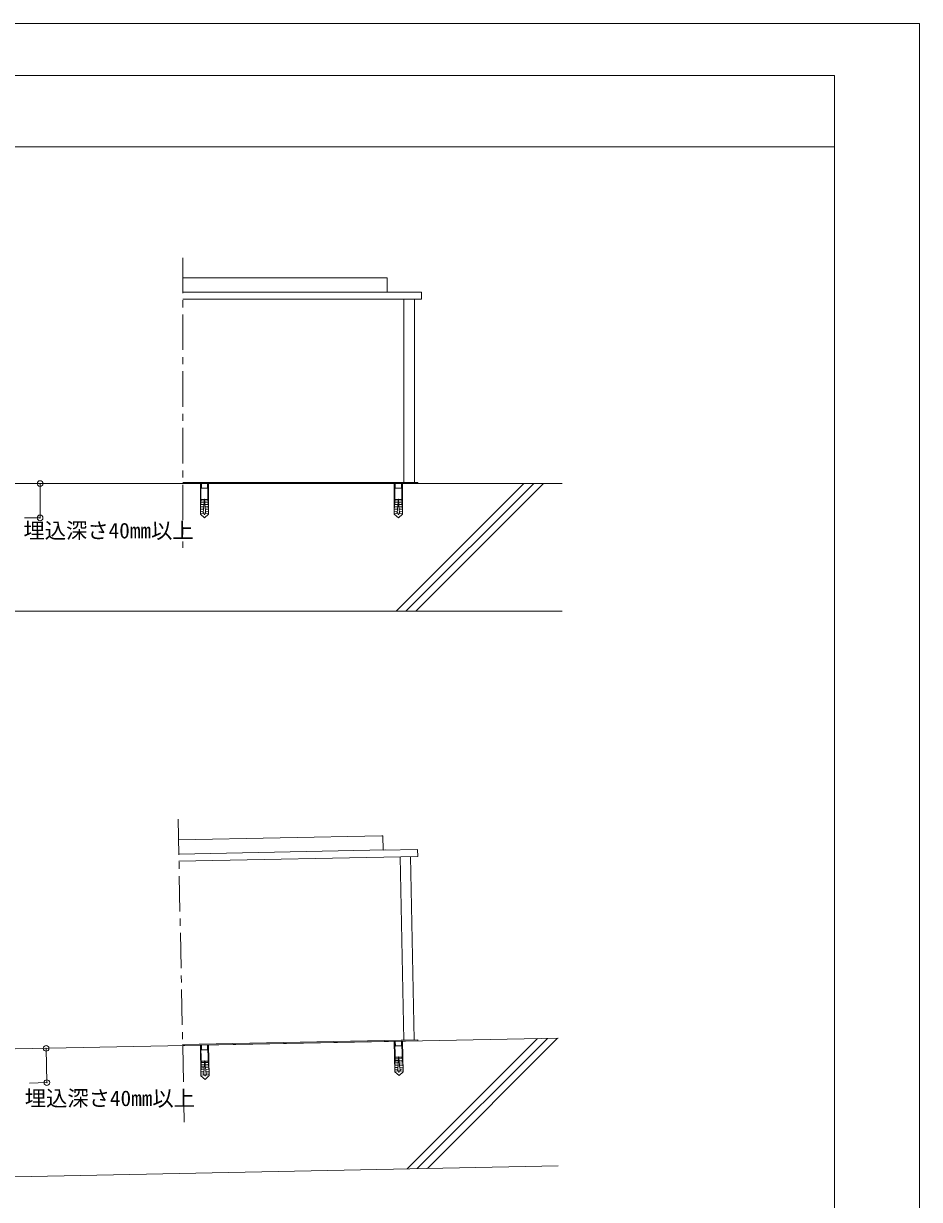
# Model space of a CAD drawing. Units: millimetres, scale not verified. Extents: x -2125 to 1875, y -1406 to 1354.
# Drawn here: x 611 to 1875, y -303 to 1354 of the extents above; entities that cross this region are included whole.
import ezdxf
from ezdxf.enums import TextEntityAlignment as Align

# ---------------------------------------------------------------- set-up
doc = ezdxf.new("R2010")
doc.units = ezdxf.units.MM
doc.header["$LTSCALE"] = 10
doc.header["$PDMODE"] = 32
doc.header["$PDSIZE"] = 8
doc.linetypes.add('CHAIN1', pattern=[8, 5, -1, 1, -1])
doc.layers.add('0-0', color=7, linetype='Continuous', lineweight=9)
doc.layers.add('1-0', color=4, linetype='Continuous', lineweight=9)
doc.styles.add('ＭＳ ゴシック', font='')
doc.styles.get('ＭＳ ゴシック').set_extended_font_data('MS Gothic')

msp = doc.modelspace()

# ---------------------------------------------------------------- linework, layer by layer
at = {"layer": '0-0', "linetype": 'CHAIN1'}
for p, q in [((835.87, 1024.39), (835.87, 615.37)), ((829.49, 232.85), (838.03, -194.11))]:
    msp.add_line(p, q, dxfattribs=at)
at = {"layer": '0-0'}
for p, q in [((1122.54, 995.99), (835.87, 995.99)), ((1127.54, 975.99), (835.87, 975.99)), ((835.87, 965.99), (1172.54, 965.99)), ((1172.54, 975.99), (1124.04, 975.99)), ((1147.54, 965.99), (1147.54, 707.49)), ((1162.54, 965.99), (1162.54, 707.49)), ((1172.54, 975.99), (1172.54, 965.99)), ((1172.54, 975.99), (1172.54, 965.99)), ((1370.9, 705.99), (379.58, 705.99)), ((634.82, 705.99), (613.07, 705.99)), ((634.82, 705.99), (634.82, 657.65)), ((1167.54, 707.49), (835.87, 707.49)), ((1167.54, 705.99), (835.87, 705.99)), ((860.79, 705.99), (860.79, 662.96)), ((861.54, 683.61), (861.54, 705.99)), ((861.54, 698.91), (862.21, 699.59)), ((862.21, 699.59), (862.21, 705.99)), ((870.86, 699.59), (862.21, 699.59)), ((870.86, 699.59), (870.86, 705.99)), ((870.86, 699.59), (871.54, 698.91)), ((871.54, 683.61), (871.54, 705.99)), ((872.29, 705.99), (872.29, 662.96)), ((1134.19, 705.99), (1134.19, 662.96)), ((1134.94, 683.61), (1134.94, 705.99)), ((1135.61, 699.59), (1134.94, 698.91)), ((1135.61, 699.59), (1135.61, 705.99)), ((1135.61, 699.59), (1144.26, 699.59)), ((1316.65, 705.99), (1136.65, 525.99)), ((1144.26, 699.59), (1144.26, 705.99)), ((1144.94, 698.91), (1144.26, 699.59)), ((1144.94, 683.61), (1144.94, 705.99)), ((1145.69, 705.99), (1145.69, 662.96)), ((1330.67, 705.99), (1150.67, 525.99)), ((1344.69, 705.99), (1164.69, 525.99)), ((1167.54, 707.49), (1167.54, 705.99)), ((861.46, 681.62), (861.33, 679.18)), ((861.77, 681.91), (861.46, 681.62)), ((866.19, 681.41), (861.46, 681.62)), ((861.54, 683.61), (866.28, 683.61)), ((861.82, 683.31), (861.55, 683.61)), ((861.77, 681.91), (861.82, 683.31)), ((866.06, 678.9), (866.19, 681.41)), ((866.19, 681.41), (866.29, 683.91)), ((866.79, 683.91), (866.29, 683.91)), ((866.88, 681.41), (866.79, 683.91)), ((871.54, 683.61), (866.8, 683.61)), ((866.88, 681.41), (871.62, 681.62)), ((867.01, 678.9), (866.88, 681.41)), ((871.25, 683.31), (871.52, 683.61)), ((871.3, 681.91), (871.25, 683.31)), ((871.3, 681.91), (871.61, 681.62)), ((871.62, 681.62), (871.74, 679.18)), ((1134.86, 681.62), (1134.73, 679.18)), ((1135.17, 681.91), (1134.86, 681.62)), ((1139.59, 681.41), (1134.86, 681.62)), ((1134.94, 683.61), (1139.68, 683.61)), ((1135.22, 683.31), (1134.95, 683.61)), ((1135.17, 681.91), (1135.22, 683.31)), ((1139.46, 678.9), (1139.59, 681.41)), ((1139.59, 681.41), (1139.69, 683.91)), ((1139.69, 683.91), (1140.19, 683.91)), ((1140.28, 681.41), (1140.19, 683.91)), ((1144.94, 683.61), (1140.2, 683.61)), ((1140.28, 681.41), (1145.01, 681.62)), ((1140.41, 678.9), (1140.28, 681.41)), ((1144.65, 683.31), (1144.92, 683.61)), ((1144.7, 681.91), (1144.65, 683.31)), ((1144.7, 681.91), (1145.01, 681.62)), ((1145.01, 681.62), (1145.14, 679.18)), ((861.07, 672.14), (860.79, 671.9)), ((865.45, 671.39), (860.79, 671.86)), ((865.18, 668.89), (860.79, 669.4)), ((864.88, 666.4), (860.79, 666.93)), ((864.54, 663.91), (860.79, 664.45)), ((861.17, 676.74), (860.97, 674.3)), ((865.69, 673.89), (860.97, 674.3)), ((861.24, 673.98), (860.97, 674.3)), ((861.07, 672.14), (861.24, 673.98)), ((861.49, 677.02), (861.17, 676.74)), ((865.89, 676.39), (861.17, 676.74)), ((866.06, 678.9), (861.33, 679.18)), ((861.61, 678.86), (861.33, 679.18)), ((861.49, 677.02), (861.61, 678.86)), ((864.54, 663.91), (864.88, 666.4)), ((864.88, 666.4), (865.18, 668.89)), ((865.18, 668.89), (865.45, 671.39)), ((865.45, 671.39), (865.69, 673.89)), ((865.69, 673.89), (865.89, 676.39)), ((865.89, 676.39), (866.06, 678.9)), ((867.01, 678.9), (871.74, 679.18)), ((867.18, 676.39), (871.91, 676.74)), ((867.38, 673.89), (872.1, 674.3)), ((867.62, 671.39), (872.29, 671.86)), ((867.89, 668.89), (867.62, 671.39)), ((867.89, 668.89), (872.29, 669.4)), ((868.2, 666.4), (867.89, 668.89)), ((868.2, 666.4), (872.29, 666.93)), ((868.54, 663.91), (868.2, 666.4)), ((868.54, 663.91), (872.29, 664.45)), ((871.46, 678.86), (871.74, 679.18)), ((871.59, 677.02), (871.46, 678.86)), ((871.59, 677.02), (871.9, 676.74)), ((871.83, 673.98), (872.1, 674.3)), ((872, 672.14), (871.83, 673.98)), ((871.91, 676.74), (872.1, 674.3)), ((872, 672.14), (872.29, 671.9)), ((1134.47, 672.14), (1134.19, 671.9)), ((1138.85, 671.39), (1134.19, 671.86)), ((1138.58, 668.89), (1134.19, 669.4)), ((1138.28, 666.4), (1134.19, 666.93)), ((1137.94, 663.91), (1134.19, 664.45)), ((1134.57, 676.74), (1134.37, 674.3)), ((1134.64, 673.98), (1134.37, 674.3)), ((1139.09, 673.89), (1134.37, 674.3)), ((1134.47, 672.14), (1134.64, 673.98)), ((1134.89, 677.02), (1134.57, 676.74)), ((1139.29, 676.39), (1134.57, 676.74)), ((1135.01, 678.86), (1134.73, 679.18)), ((1139.46, 678.9), (1134.73, 679.18)), ((1134.89, 677.02), (1135.01, 678.86)), ((1137.94, 663.91), (1138.28, 666.4)), ((1138.28, 666.4), (1138.58, 668.89)), ((1138.58, 668.89), (1138.85, 671.39)), ((1140.41, 678.9), (1145.14, 679.18)), ((1140.58, 676.39), (1140.41, 678.9)), ((1140.58, 676.39), (1145.3, 676.74)), ((1140.78, 673.89), (1140.58, 676.39)), ((1140.78, 673.89), (1145.5, 674.3)), ((1141.02, 671.39), (1140.78, 673.89)), ((1141.02, 671.39), (1145.69, 671.86)), ((1141.29, 668.89), (1141.02, 671.39)), ((1141.29, 668.89), (1145.69, 669.4)), ((1141.59, 666.4), (1141.29, 668.89)), ((1141.59, 666.4), (1145.69, 666.93)), ((1141.94, 663.91), (1141.59, 666.4)), ((1141.94, 663.91), (1145.69, 664.45)), ((1144.86, 678.86), (1145.14, 679.18)), ((1144.99, 677.02), (1144.86, 678.86)), ((1144.99, 677.02), (1145.3, 676.74)), ((1145.23, 673.98), (1145.5, 674.3)), ((1145.4, 672.14), (1145.23, 673.98)), ((1145.3, 676.74), (1145.5, 674.3)), ((1145.4, 672.14), (1145.69, 671.9)), ((634.82, 657.65), (613.07, 657.65)), ((860.79, 662.96), (866.54, 657.65)), ((872.29, 662.96), (866.54, 657.65)), ((1134.19, 662.96), (1139.94, 657.65)), ((1145.69, 662.96), (1139.94, 657.65)), ((1370.9, 525.99), (379.58, 525.99)), ((1116.68, 209.48), (830.07, 203.75)), ((1122.08, 189.59), (830.47, 183.76)), ((1167.07, 190.49), (1167.27, 180.49)), ((1167.07, 190.49), (1167.27, 180.49)), ((830.67, 173.76), (1167.27, 180.49)), ((1142.27, 179.99), (1147.44, -78.46)), ((1157.27, 180.29), (1162.44, -78.16)), ((373.73, -95.43), (1365.04, -75.61)), ((1167.44, -78.06), (835.84, -84.69)), ((1167.47, -79.56), (835.87, -86.19)), ((1134.13, -80.23), (1134.99, -123.25)), ((1135.32, -102.58), (1134.88, -80.21)), ((1135.68, -86.59), (1135.55, -80.2)), ((1144.32, -86.42), (1144.2, -80.02)), ((1145.32, -102.38), (1144.87, -80.01)), ((1145.62, -80), (1146.48, -123.02)), ((1335.87, -76.19), (1152.19, -259.86)), ((1350.17, -75.9), (1166.5, -259.58)), ((1167.44, -78.06), (1167.47, -79.56)), ((1364.47, -75.62), (1180.8, -259.29)), ((643.4, -90.04), (644.37, -138.37)), ((860.78, -85.69), (861.64, -128.72)), ((861.98, -108.05), (861.53, -85.68)), ((861.67, -92.75), (862.34, -92.06)), ((862.34, -92.06), (862.21, -85.66)), ((870.98, -91.89), (862.34, -92.06)), ((870.98, -91.89), (870.85, -85.49)), ((870.98, -91.89), (871.67, -92.55)), ((871.98, -107.85), (871.53, -85.48)), ((872.28, -85.46), (873.14, -128.49)), ((1135.68, -86.59), (1135.02, -87.28)), ((1135.68, -86.59), (1144.32, -86.42)), ((1145.02, -87.08), (1144.32, -86.42)), ((861.75, -114.93), (861.6, -117.37)), ((862.06, -114.64), (861.75, -114.93)), ((866.48, -115.18), (861.75, -114.93)), ((861.94, -110.04), (861.86, -112.49)), ((866.59, -112.67), (861.86, -112.49)), ((862.15, -112.8), (861.86, -112.49)), ((862.24, -109.75), (861.94, -110.04)), ((866.67, -110.16), (861.94, -110.04)), ((861.98, -108.05), (866.72, -107.95)), ((862.27, -108.34), (861.99, -108.05)), ((862.06, -114.64), (862.15, -112.8)), ((862.24, -109.75), (862.27, -108.34)), ((866.33, -117.69), (866.48, -115.18)), ((866.48, -115.18), (866.59, -112.67)), ((866.59, -112.67), (866.67, -110.16)), ((866.67, -110.16), (866.72, -107.65)), ((867.22, -107.64), (866.72, -107.65)), ((867.37, -110.15), (867.22, -107.64)), ((871.98, -107.85), (867.24, -107.94)), ((867.37, -110.15), (872.1, -109.84)), ((867.55, -112.65), (867.37, -110.15)), ((867.55, -112.65), (872.27, -112.28)), ((867.77, -115.15), (872.48, -114.71)), ((871.69, -108.15), (871.97, -107.85)), ((871.78, -109.56), (871.69, -108.15)), ((871.78, -109.56), (872.09, -109.84)), ((872, -112.6), (872.27, -112.28)), ((872.16, -114.44), (872, -112.6)), ((872.1, -109.84), (872.27, -112.28)), ((872.16, -114.44), (872.48, -114.71)), ((872.48, -114.71), (872.73, -117.14)), ((1135.08, -114.06), (1134.81, -114.3)), ((1139.48, -114.72), (1134.81, -114.34)), ((1135.09, -109.46), (1134.94, -111.9)), ((1139.67, -112.22), (1134.94, -111.9)), ((1135.22, -112.22), (1134.95, -111.9)), ((1135.08, -114.06), (1135.22, -112.22)), ((1135.4, -109.18), (1135.09, -109.46)), ((1139.82, -109.71), (1135.09, -109.46)), ((1135.28, -104.57), (1135.2, -107.02)), ((1139.94, -107.2), (1135.2, -107.02)), ((1135.49, -107.33), (1135.21, -107.02)), ((1140.02, -104.69), (1135.28, -104.57)), ((1135.59, -104.28), (1135.29, -104.57)), ((1135.32, -102.58), (1140.06, -102.49)), ((1135.62, -102.87), (1135.33, -102.58)), ((1135.4, -109.18), (1135.49, -107.33)), ((1135.59, -104.28), (1135.62, -102.87)), ((1139.26, -117.22), (1139.48, -114.72)), ((1139.94, -107.2), (1140.02, -104.69)), ((1140.02, -104.69), (1140.07, -102.18)), ((1140.07, -102.18), (1140.57, -102.17)), ((1140.71, -104.68), (1140.57, -102.17)), ((1145.32, -102.38), (1140.58, -102.47)), ((1140.71, -104.68), (1145.44, -104.37)), ((1140.89, -107.19), (1140.71, -104.68)), ((1140.89, -107.19), (1145.62, -106.81)), ((1141.11, -109.69), (1140.89, -107.19)), ((1141.11, -109.69), (1145.83, -109.25)), ((1141.36, -112.19), (1141.11, -109.69)), ((1141.36, -112.19), (1146.07, -111.68)), ((1141.65, -114.68), (1141.36, -112.19)), ((1141.65, -114.68), (1146.31, -114.11)), ((1141.97, -117.17), (1141.65, -114.68)), ((1145.04, -102.69), (1145.31, -102.38)), ((1145.12, -104.09), (1145.04, -102.69)), ((1145.12, -104.09), (1145.44, -104.37)), ((1145.34, -107.13), (1145.61, -106.81)), ((1145.5, -108.97), (1145.34, -107.13)), ((1145.44, -104.37), (1145.62, -106.81)), ((1145.5, -108.97), (1145.83, -109.25)), ((1145.81, -112.01), (1146.07, -111.68)), ((1146.02, -113.85), (1145.81, -112.01)), ((1145.83, -109.25), (1146.07, -111.68)), ((1146.02, -113.85), (1146.31, -114.07)), ((861.74, -119.53), (861.46, -119.77)), ((866.14, -120.19), (861.46, -119.81)), ((865.92, -122.69), (861.51, -122.27)), ((865.66, -125.19), (861.56, -124.74)), ((866.33, -117.69), (861.6, -117.37)), ((861.88, -117.69), (861.6, -117.37)), ((865.37, -127.68), (861.61, -127.22)), ((861.64, -128.72), (867.5, -133.91)), ((861.74, -119.53), (861.88, -117.69)), ((865.37, -127.68), (865.66, -125.19)), ((865.66, -125.19), (865.92, -122.69)), ((865.92, -122.69), (866.14, -120.19)), ((866.14, -120.19), (866.33, -117.69)), ((873.14, -128.49), (867.5, -133.91)), ((868.02, -117.65), (872.73, -117.14)), ((868.3, -120.15), (872.96, -119.58)), ((868.62, -122.64), (868.3, -120.15)), ((868.62, -122.64), (873.01, -122.04)), ((868.98, -125.12), (868.62, -122.64)), ((868.98, -125.12), (873.06, -124.51)), ((869.37, -127.6), (868.98, -125.12)), ((869.37, -127.6), (873.11, -126.99)), ((872.46, -117.48), (872.73, -117.15)), ((872.67, -119.31), (872.46, -117.48)), ((872.67, -119.31), (872.96, -119.54)), ((1139.26, -117.22), (1134.86, -116.8)), ((1139.01, -119.72), (1134.91, -119.27)), ((1138.72, -122.22), (1134.96, -121.75)), ((1134.99, -123.25), (1140.84, -128.44)), ((1138.72, -122.22), (1139.01, -119.72)), ((1139.01, -119.72), (1139.26, -117.22)), ((1146.48, -123.02), (1140.84, -128.44)), ((1141.97, -117.17), (1146.36, -116.57)), ((1142.33, -119.66), (1141.97, -117.17)), ((1142.33, -119.66), (1146.4, -119.04)), ((1142.72, -122.14), (1142.33, -119.66)), ((1142.72, -122.14), (1146.45, -121.52)), ((620.06, -138.86), (644.37, -138.37)), ((373.73, -275.43), (1365.04, -255.61))]:
    msp.add_line(p, q, dxfattribs=at)
for points in [[(1874.57, -1405.51), (1874.57, 1354.49), (-2125.43, 1354.49), (-2125.43, -1405.51)], [(1124.04, 975.99), (1124.04, 995.99), (1122.54, 995.99)], [(867.62, 671.39), (867.38, 673.89), (867.18, 676.39), (867.01, 678.9)], [(1138.85, 671.39), (1139.09, 673.89), (1139.29, 676.39), (1139.46, 678.9)], [(1167.07, 190.49), (1118.58, 189.52), (1118.18, 209.51), (1116.68, 209.48)], [(868.3, -120.15), (868.02, -117.65), (867.77, -115.15), (867.55, -112.65)], [(1139.48, -114.72), (1139.67, -112.22), (1139.82, -109.71), (1139.94, -107.2)]]:
    msp.add_lwpolyline(points, dxfattribs=at)
for centre, radius, start, end in [((878.07, 668.64), 13.3, 188.441, 205.72), ((855, 668.64), 13.3, 334.28, 351.559), ((1151.47, 668.64), 13.3, 188.441, 205.72), ((1128.4, 668.64), 13.3, 334.28, 351.559), ((866.54, 663.08), 0.5, 205.72, 334.28), ((1139.94, 663.08), 0.5, 205.72, 334.28), ((878.81, -122.69), 13.3, 189.58676, 206.86576), ((867.39, -128.48), 0.5, 206.86576, 335.42576), ((855.74, -123.15), 13.3, 335.42576, 352.70476), ((1152.16, -117.22), 13.3, 189.58676, 206.86576), ((1140.73, -123.01), 0.5, 206.86576, 335.42576), ((1129.09, -117.68), 13.3, 335.42576, 352.70476)]:
    msp.add_arc(centre, radius, start, end, dxfattribs=at)
for p in [(634.82, 705.99), (634.82, 657.65), (643.4, -90.04), (644.37, -138.37)]:
    msp.add_point(p, dxfattribs=at)
at = {"layer": '1-0'}
for p, q in [((9.47, 1281.38), (1754.79, 1281.38)), ((1754.79, 1281.38), (1754.79, 1180.5)), ((1754.79, 1180.5), (1754.79, -1173.5))]:
    msp.add_line(p, q, dxfattribs=at)
msp.add_lwpolyline([(9.47, 1281.38), (9.47, 1180.5), (1754.79, 1180.5)], dxfattribs=at)

# ---------------------------------------------------------------- texts
at = {"layer": '0-0', "style": 'ＭＳ ゴシック'}
for p in [(611.45, 622.23), (613.31, -177.99)]:
    msp.add_text('埋込深さ40mm以上', height=21.99, dxfattribs=at).set_placement(p, align=Align.BOTTOM_LEFT)

doc.saveas('drawing.dxf')
